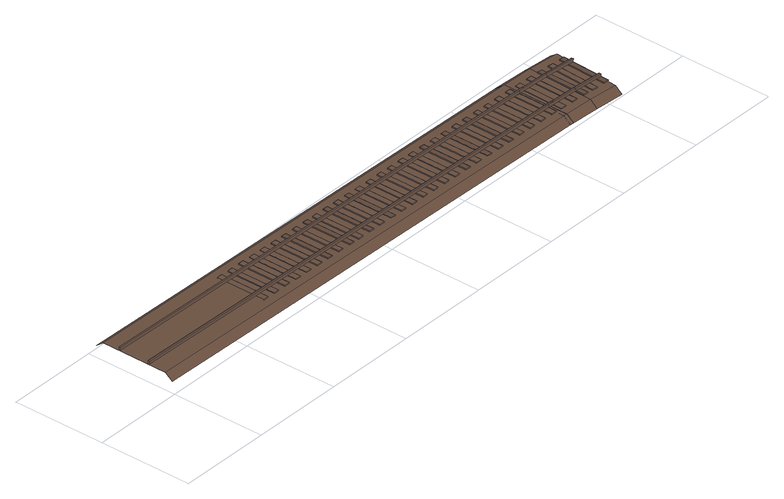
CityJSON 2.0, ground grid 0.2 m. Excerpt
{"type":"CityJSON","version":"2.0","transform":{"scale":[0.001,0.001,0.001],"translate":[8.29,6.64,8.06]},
"CityObjects":{
"railway1":{"type":"Railway","attributes":{"name":"Track-07","function":"1855"},"geometry":[{"type":"MultiSurface","lod":"3","boundaries":[[[0,1,2,3]],[[2,1,4,5]],[[6,4,1,0]],[[7,8,9,10]],[[11,5,4,6]],[[10,9,12,13]],[[9,8,14,12]],[[15,14,8,7]],[[16,17,18,19]],[[13,12,14,15]],[[19,18,20,21]],[[18,17,22,20]],[[23,22,17,16]],[[24,25,26,27]],[[21,20,22,23]],[[27,26,28,29]],[[26,25,30,28]],[[31,30,25,24]],[[32,33,34,35]],[[29,28,30,31]],[[35,34,36,37]],[[38,39,40,41]],[[34,33,42,36]],[[43,42,33,32]],[[44,45,46,47]],[[37,36,42,43]],[[47,46,48,49]],[[46,45,50,48]],[[51,50,45,44]],[[52,53,54,55]],[[54,53,56,57]],[[58,59,60,61]],[[49,48,50,51]],[[61,60,62,63]],[[60,59,64,62]],[[65,64,59,58]],[[66,67,68,69]],[[63,62,64,65]],[[69,68,70,71]],[[68,67,72,70]],[[73,72,67,66]],[[74,75,76,77]],[[71,70,72,73]],[[77,76,78,79]],[[76,75,80,78]],[[81,80,75,74]],[[82,83,84,85]],[[79,78,80,81]],[[85,84,86,87]],[[84,83,88,86]],[[89,88,83,82]],[[90,91,92,93]],[[87,86,88,89]],[[93,92,94,95]],[[92,91,96,94]],[[97,96,91,90]],[[98,99,100,101]],[[95,94,96,97]],[[101,100,102,103]],[[100,99,104,102]],[[105,104,99,98]],[[106,107,108,109]],[[103,102,104,105]],[[109,108,110,111]],[[108,107,112,110]],[[113,112,107,106]],[[114,115,116,117]],[[118,119,115,114]],[[120,121,119,118]],[[122,123,40,39]],[[124,125,126,127]],[[111,110,112,113]],[[127,126,128,129]],[[52,55,130,131]],[[126,125,132,128]],[[133,132,125,124]],[[134,123,122,135]],[[136,137,138,139]],[[129,128,132,133]],[[139,138,140,141]],[[138,137,142,140]],[[143,142,137,136]],[[144,145,146,147]],[[141,140,142,143]],[[147,146,148,149]],[[146,145,150,148]],[[151,150,145,144]],[[152,153,154,155]],[[149,148,150,151]],[[155,154,156,157]],[[154,153,158,156]],[[159,158,153,152]],[[160,161,162,163]],[[157,156,158,159]],[[163,162,164,165]],[[162,161,166,164]],[[167,166,161,160]],[[168,169,170,171]],[[165,164,166,167]],[[171,170,172,173]],[[170,169,174,172]],[[175,174,169,168]],[[176,177,178,179]],[[173,172,174,175]],[[179,178,180,181]],[[178,177,182,180]],[[183,182,177,176]],[[184,185,186,187]],[[181,180,182,183]],[[187,186,188,189]],[[186,185,190,188]],[[191,190,185,184]],[[192,193,194,195]],[[189,188,190,191]],[[195,194,196,197]],[[194,193,198,196]],[[199,198,193,192]],[[200,201,202,203]],[[197,196,198,199]],[[203,202,204,205]],[[202,201,206,204]],[[207,206,201,200]],[[208,209,210,211]],[[205,204,206,207]],[[211,210,212,213]],[[210,209,214,212]],[[215,214,209,208]],[[216,217,218,219]],[[213,212,214,215]],[[219,218,220,221]],[[218,217,222,220]],[[223,222,217,216]],[[224,225,226,227]],[[221,220,222,223]],[[227,226,228,229]],[[226,225,230,228]],[[231,230,225,224]],[[232,233,234,235]],[[229,228,230,231]],[[235,234,236,237]],[[234,233,238,236]],[[239,238,233,232]],[[240,241,242,243]],[[237,236,238,239]],[[243,242,244,245]],[[246,247,248,249]],[[242,241,250,244]],[[251,250,241,240]],[[252,253,254,255]],[[249,256,257,246]],[[245,244,250,251]],[[39,38,135,122]],[[258,259,260,261]],[[261,260,262,263]],[[263,262,264,265]],[[255,254,266,267]],[[268,266,254,253]],[[269,268,253,252]],[[270,271,272,273]],[[246,257,274,247]],[[275,276,277,278]],[[278,277,279,280]],[[280,279,281,282]],[[267,266,268,269]],[[273,272,283,284]],[[285,283,272,271]],[[286,285,271,270]],[[247,274,287,248]],[[288,289,290,291]],[[284,283,285,286]],[[256,292,293,257]],[[291,290,294,295]],[[296,294,290,289]],[[297,296,289,288]],[[298,299,300,301]],[[259,302,303,260]],[[260,303,304,262]],[[262,304,305,264]],[[295,294,296,297]],[[306,307,300,299]],[[301,300,307,308]],[[257,293,309,274]],[[310,306,299,298]],[[276,311,312,277]],[[277,312,313,279]],[[279,313,314,281]],[[315,316,317,318]],[[308,307,306,310]],[[274,309,319,287]],[[320,321,317,316]],[[318,317,321,322]],[[323,320,316,315]],[[322,321,320,323]]]}]}
},
"vertices":[
[309,43,37],[309,43,39],[297,43,39],[297,43,37],[309,151,39],[297,151,39],[309,151,37],[338,43,36],[338,43,38],[326,43,38],[326,43,36],[297,151,37],[326,151,38],[326,151,36],[338,151,38],[338,151,36],[368,43,36],[368,43,38],[356,43,38],[356,43,36],[356,151,38],[356,151,36],[368,151,38],[368,151,36],[398,43,35],[398,43,37],[386,43,37],[386,43,35],[386,151,37],[386,151,35],[398,151,37],[398,151,35],[427,43,35],[427,43,37],[415,43,37],[415,43,35],[415,151,37],[415,151,35],[1111,9,10],[1111,25,22],[4,25,42],[4,9,30],[427,151,37],[427,151,35],[457,43,34],[457,43,36],[445,43,36],[445,43,34],[445,151,36],[445,151,34],[457,151,36],[457,151,34],[1117,129,30],[1117,133,30],[4,133,50],[4,129,50],[1117,133,24],[4,133,44],[486,43,33],[486,43,35],[474,43,36],[474,43,34],[474,151,36],[474,151,34],[486,151,35],[486,151,33],[516,43,33],[516,43,35],[504,43,35],[504,43,33],[504,151,35],[504,151,33],[516,151,35],[516,151,33],[546,43,32],[546,43,34],[534,43,35],[534,43,33],[534,151,35],[534,151,33],[546,151,34],[546,151,32],[571,43,32],[571,43,34],[559,43,34],[559,43,32],[559,151,34],[559,151,32],[571,151,34],[571,151,32],[601,43,31],[601,43,33],[589,43,34],[589,43,32],[589,151,34],[589,151,32],[601,151,33],[601,151,31],[630,43,31],[630,43,33],[618,43,33],[618,43,31],[618,151,33],[618,151,31],[630,151,33],[630,151,31],[660,43,30],[660,43,32],[648,43,33],[648,43,31],[648,151,33],[648,151,31],[660,151,32],[660,151,30],[1117,61,30],[4,61,50],[4,61,44],[1117,61,24],[1117,65,30],[4,65,50],[1117,65,24],[4,65,44],[1111,169,22],[4,169,42],[689,43,30],[689,43,32],[677,43,32],[677,43,30],[677,151,32],[677,151,30],[4,129,44],[1117,129,24],[689,151,32],[689,151,30],[4,185,30],[1111,185,10],[719,43,29],[719,43,31],[707,43,31],[707,43,29],[707,151,31],[707,151,29],[719,151,31],[719,151,29],[749,43,29],[749,43,31],[737,43,31],[737,43,29],[737,151,31],[737,151,29],[749,151,31],[749,151,29],[778,43,28],[778,43,30],[766,43,30],[766,43,28],[766,151,30],[766,151,28],[778,151,30],[778,151,28],[808,43,28],[808,43,30],[796,43,30],[796,43,28],[796,151,30],[796,151,28],[808,151,30],[808,151,28],[837,43,27],[837,43,29],[825,43,29],[825,43,27],[825,151,29],[825,151,27],[837,151,29],[837,151,27],[867,43,26],[867,43,28],[855,43,29],[855,43,27],[855,151,29],[855,151,27],[867,151,28],[867,151,26],[896,43,26],[897,43,28],[885,43,28],[884,43,26],[885,151,28],[884,151,26],[897,151,28],[896,151,26],[926,43,25],[926,43,27],[914,43,28],[914,43,26],[914,151,28],[914,151,26],[926,151,27],[926,151,25],[956,43,25],[956,43,27],[944,43,27],[944,43,25],[944,151,27],[944,151,25],[956,151,27],[956,151,25],[985,43,24],[985,43,26],[973,43,27],[973,43,25],[973,151,27],[973,151,25],[985,151,26],[985,151,24],[1015,43,24],[1015,43,26],[1003,43,26],[1003,43,24],[1003,151,26],[1003,151,24],[1015,151,26],[1015,151,24],[1044,43,23],[1044,43,25],[1032,43,25],[1032,43,23],[1032,151,25],[1032,151,23],[1044,151,25],[1044,151,23],[1074,43,23],[1074,43,25],[1062,43,25],[1062,43,23],[1062,151,25],[1062,151,23],[1074,151,25],[1074,151,23],[1104,43,22],[1104,43,24],[1092,43,24],[1092,43,22],[1092,151,24],[1092,151,22],[1103,25,22],[1105,169,22],[1105,185,10],[1102,9,10],[1104,151,24],[1104,151,22],[1129,42,22],[1129,42,24],[1117,42,24],[1117,42,22],[1173,7,9],[1174,23,21],[1098,61,24],[1175,59,23],[1175,59,29],[1098,61,30],[1175,63,29],[1098,65,30],[1175,63,23],[1098,65,24],[1119,150,24],[1119,150,22],[1131,150,24],[1131,150,22],[1159,42,21],[1159,42,23],[1147,42,23],[1147,42,21],[1179,167,21],[1099,129,24],[1177,127,23],[1177,127,29],[1099,129,30],[1178,131,29],[1099,133,30],[1177,131,23],[1099,133,24],[1149,150,23],[1149,150,21],[1161,150,23],[1161,150,21],[1179,183,9],[1189,41,20],[1189,41,22],[1177,41,23],[1177,41,21],[1238,4,7],[1239,20,19],[1178,149,23],[1178,149,21],[1190,149,22],[1190,149,20],[1212,39,20],[1212,39,22],[1200,40,22],[1200,40,20],[1242,56,21],[1242,56,27],[1242,60,27],[1242,60,21],[1218,147,22],[1206,148,22],[1206,148,20],[1249,164,19],[1218,147,20],[1246,124,21],[1247,124,27],[1247,128,27],[1247,128,21],[1242,38,19],[1242,38,21],[1230,39,22],[1230,39,20],[1250,180,7],[1247,146,21],[1235,146,22],[1235,146,20],[1247,146,19]
]}
